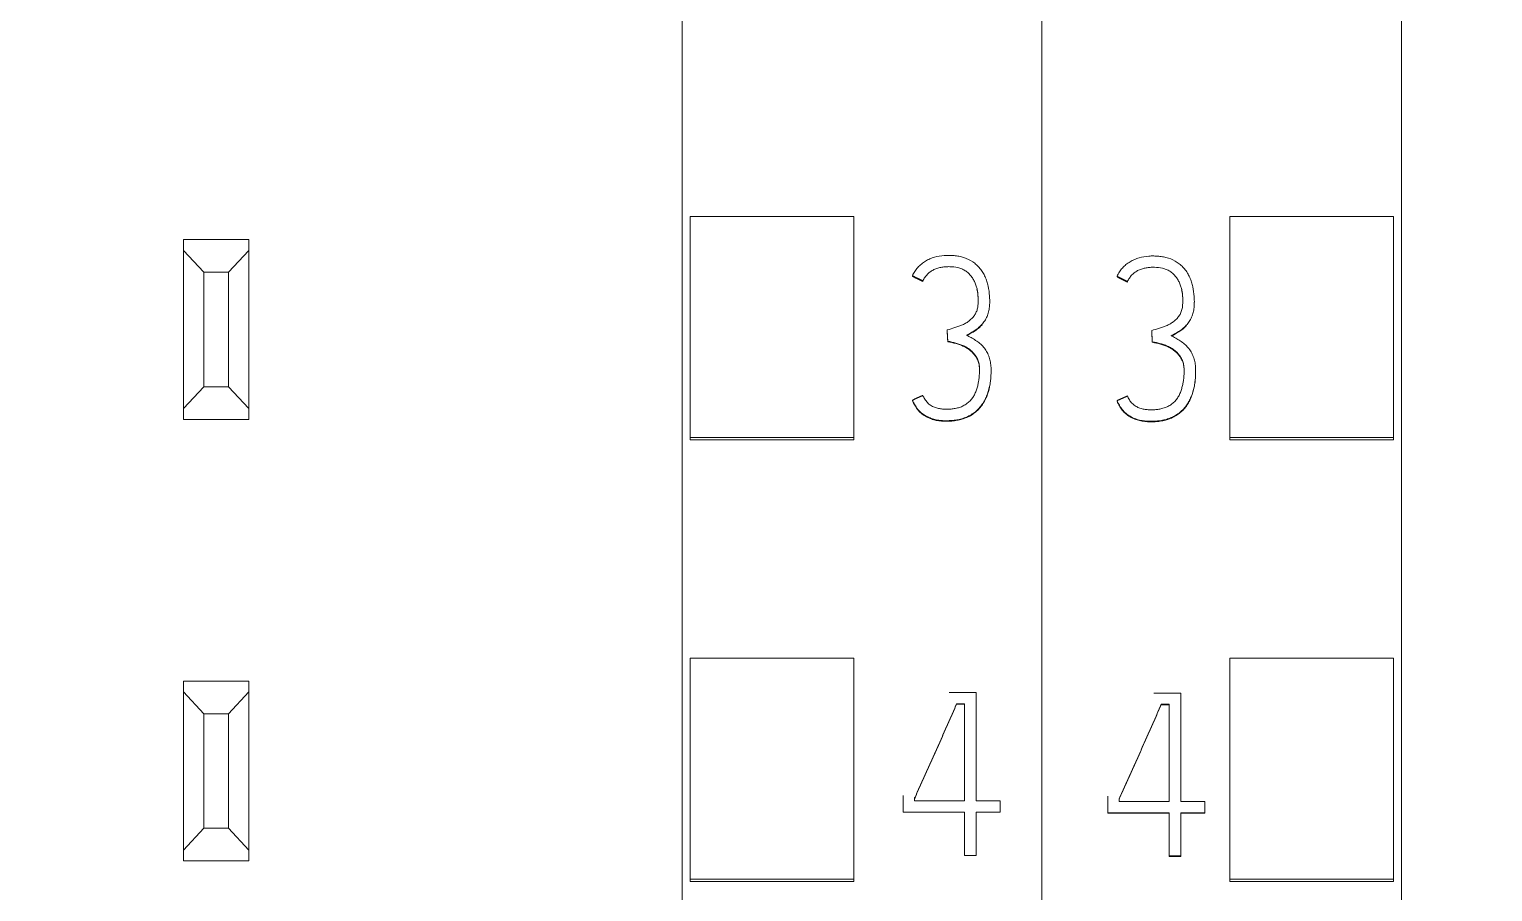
# Model space of a CAD drawing. Header units: millimetres. Extents: x 41350 to 54029, y 25852 to 34717.
# Drawn here: x 47004.43 to 47022.33, y 33527.52 to 33538.07 of the extents above; entities that cross this region are included whole.
import ezdxf

# ---------------------------------------------------------------- set-up
doc = ezdxf.new("R2010")
doc.units = ezdxf.units.MM
doc.set_wipeout_variables(frame=1)
doc.layers.add('! NO PLOT !', color=7, linetype='Continuous', true_color=0xff75dd, plot=False)
doc.layers.add('SI-ORMAR-Oprema', color=30, linetype='Continuous', lineweight=5)

# ---------------------------------------------------------------- blocks, each defined once
blk = doc.blocks.new('6ES7522-1BL01-0AB0')
at = {"layer": 'SI-ORMAR-Oprema', "linetype": 'Continuous'}
for p, q in [((-26.375, 40.02), (-26.375, 15.837)), ((-20.125, 37.279), (-20.125, 40.02)), ((-29.725, 38.929), (-29.725, 39.411)), ((-29.725, 38.929), (-29.725, 16.929)), ((-26.375, 38.929), (-29.725, 38.929)), ((-23.575, 29.431), (-23.575, 37.279)), ((-23.575, 37.279), (-22.375, 37.279)), ((-22.375, 37.279), (-22.375, 29.431)), ((-19.675, 37.279), (-20.125, 37.279)), ((-19.675, 18.579), (-19.675, 37.279)), ((-18.554, 36.979), (-18.554, 31.479)), ((-22.375, 29.431), (-23.575, 29.431))]:
    blk.add_line(p, q, dxfattribs=at)
blk.add_wipeout([(-17.4, 69.029), (17.4, 69.029), (17.4, -77.971), (-17.4, -77.971)]).dxf.layer = 'SI-ORMAR-Oprema'
for p, q in [((-17.4, 56.709), (-17.4, -56.709)), ((-13, 54.429), (-13, -54.387)), ((-17.4, 38.929), (-20.125, 38.929)), ((-15.1, 34.207), (-15.1, 36.909)), ((-13.1, 36.909), (-15.1, 36.909)), ((-13.1, 34.207), (-13.1, 36.909)), ((-16.481, 36.179), (-16.481, 36.173)), ((-16.354, 36.115), (-16.354, 36.109)), ((-15.535, 35.861), (-15.535, 35.867)), ((-16.057, 35.516), (-16.057, 35.51)), ((-16.049, 35.378), (-16.049, 35.372)), ((-15.519, 35.011), (-15.519, 35.017)), ((-16.481, 34.657), (-16.481, 34.651)), ((-15.1, 34.177), (-15.1, 34.207)), ((-13.1, 34.207), (-15.1, 34.207)), ((-13.1, 34.177), (-13.1, 34.207)), ((-13.1, 34.177), (-15.1, 34.177)), ((-15.1, 28.805), (-15.1, 31.508)), ((-13.1, 31.508), (-15.1, 31.508)), ((-13.1, 28.805), (-13.1, 31.508)), ((-16.032, 31.082), (-15.702, 31.082)), ((-15.702, 31.082), (-15.702, 29.756)), ((-15.94, 30.944), (-15.94, 30.938)), ((-15.843, 30.944), (-15.94, 30.944)), ((-15.94, 30.938), (-15.843, 30.938)), ((-15.843, 29.756), (-15.843, 30.944)), ((-16.592, 29.618), (-16.592, 29.822)), ((-16.454, 29.792), (-16.454, 29.756)), ((-16.454, 29.756), (-15.843, 29.756)), ((-15.702, 29.756), (-15.408, 29.756)), ((-15.408, 29.756), (-15.408, 29.618)), ((-16.592, 29.618), (-16.592, 29.612)), ((-15.843, 29.618), (-16.592, 29.618)), ((-16.592, 29.612), (-15.843, 29.612)), ((-15.843, 29.09), (-15.843, 29.618)), ((-15.702, 29.618), (-15.702, 29.09)), ((-15.408, 29.618), (-15.702, 29.618)), ((-15.702, 29.612), (-15.408, 29.612)), ((-15.408, 29.618), (-15.408, 29.612)), ((-15.702, 29.09), (-15.843, 29.09)), ((-15.843, 29.09), (-15.843, 29.084)), ((-15.843, 29.084), (-15.702, 29.084)), ((-15.702, 29.09), (-15.702, 29.084)), ((-15.1, 28.778), (-15.1, 28.805)), ((-13.1, 28.805), (-15.1, 28.805)), ((-13.1, 28.778), (-15.1, 28.778)), ((-13.1, 28.778), (-13.1, 28.805))]:
    blk.add_line(p, q, dxfattribs=at)
for centre, start, end in [((-17.525, 36.979), 83.025, 180), ((-17.525, 31.479), 180, 276.975)]:
    blk.add_arc(centre, 1.029, start, end, dxfattribs=at)
for points, knots in [([(-15.818, 35.452), (-15.8, 35.461), (-15.783, 35.471), (-15.748, 35.491), (-15.731, 35.501), (-15.706, 35.517), (-15.698, 35.523), (-15.682, 35.535), (-15.674, 35.541), (-15.659, 35.554), (-15.652, 35.561), (-15.638, 35.576), (-15.631, 35.583), (-15.611, 35.606), (-15.599, 35.622), (-15.584, 35.648), (-15.579, 35.657), (-15.57, 35.675), (-15.566, 35.685), (-15.555, 35.713), (-15.549, 35.732), (-15.541, 35.771), (-15.539, 35.791), (-15.536, 35.832), (-15.535, 35.852), (-15.535, 35.892), (-15.536, 35.912), (-15.54, 35.972), (-15.546, 36.011), (-15.559, 36.07), (-15.564, 36.09), (-15.576, 36.128), (-15.59, 36.166), (-15.609, 36.202), (-15.63, 36.236), (-15.642, 36.253), (-15.667, 36.284), (-15.688, 36.305), (-15.711, 36.325), (-15.727, 36.337), (-15.735, 36.343), (-15.778, 36.372), (-15.814, 36.389), (-15.862, 36.404), (-15.872, 36.407), (-15.892, 36.412), (-15.921, 36.419), (-15.971, 36.425), (-16.012, 36.427), (-16.052, 36.428), (-16.072, 36.427), (-16.133, 36.423), (-16.172, 36.416), (-16.22, 36.402), (-16.23, 36.399), (-16.249, 36.392), (-16.259, 36.389), (-16.287, 36.376), (-16.322, 36.358), (-16.355, 36.334), (-16.379, 36.315), (-16.387, 36.308), (-16.401, 36.294), (-16.408, 36.287), (-16.429, 36.265), (-16.441, 36.249), (-16.458, 36.224), (-16.463, 36.215), (-16.473, 36.197), (-16.477, 36.188), (-16.481, 36.179)], [0, 0, 0, 0, 0.03125, 0.03125, 0.0625, 0.0625, 0.078125, 0.078125, 0.09375, 0.09375, 0.109375, 0.109375, 0.125, 0.125, 0.15625, 0.15625, 0.171875, 0.171875, 0.1875, 0.1875, 0.21875, 0.21875, 0.25, 0.25, 0.28125, 0.28125, 0.3125, 0.3125, 0.375, 0.375, 0.40625, 0.40625, 0.4375, 0.46875, 0.46875, 0.5, 0.5, 0.53125, 0.546875, 0.546875, 0.5625, 0.5625, 0.625, 0.625, 0.640625, 0.640625, 0.65625, 0.6875, 0.71875, 0.71875, 0.75, 0.75, 0.8125, 0.8125, 0.828125, 0.828125, 0.84375, 0.84375, 0.875, 0.90625, 0.90625, 0.921875, 0.921875, 0.9375, 0.9375, 0.96875, 0.96875, 0.984375, 0.984375, 1, 1, 1, 1]), ([(-16.354, 36.115), (-16.346, 36.13), (-16.338, 36.144), (-16.32, 36.171), (-16.309, 36.184), (-16.292, 36.202), (-16.286, 36.207), (-16.273, 36.218), (-16.267, 36.223), (-16.254, 36.233), (-16.247, 36.238), (-16.233, 36.246), (-16.225, 36.25), (-16.203, 36.261), (-16.187, 36.267), (-16.155, 36.276), (-16.139, 36.28), (-16.107, 36.285), (-16.09, 36.287), (-16.057, 36.289), (-16.041, 36.289), (-15.991, 36.288), (-15.958, 36.285), (-15.918, 36.275), (-15.91, 36.273), (-15.894, 36.268), (-15.886, 36.265), (-15.863, 36.256), (-15.848, 36.249), (-15.827, 36.235), (-15.82, 36.231), (-15.807, 36.22), (-15.801, 36.215), (-15.783, 36.198), (-15.772, 36.186), (-15.756, 36.166), (-15.751, 36.159), (-15.742, 36.146), (-15.729, 36.125), (-15.718, 36.103), (-15.706, 36.072), (-15.7, 36.056), (-15.691, 36.024), (-15.688, 36.008), (-15.68, 35.96), (-15.677, 35.927), (-15.676, 35.878), (-15.677, 35.861), (-15.678, 35.828), (-15.679, 35.812), (-15.683, 35.787), (-15.685, 35.779), (-15.689, 35.763), (-15.692, 35.755), (-15.7, 35.732), (-15.708, 35.717), (-15.721, 35.696), (-15.726, 35.69), (-15.736, 35.676), (-15.741, 35.67), (-15.752, 35.658), (-15.758, 35.652), (-15.77, 35.64), (-15.776, 35.635), (-15.796, 35.619), (-15.81, 35.61), (-15.838, 35.593), (-15.852, 35.585), (-15.883, 35.572), (-15.898, 35.566), (-15.93, 35.555), (-15.945, 35.55), (-15.993, 35.535), (-16.025, 35.525), (-16.057, 35.516)], [0, 0, 0, 0, 0.03125, 0.03125, 0.0625, 0.0625, 0.078125, 0.078125, 0.09375, 0.09375, 0.109375, 0.109375, 0.125, 0.125, 0.15625, 0.15625, 0.1875, 0.1875, 0.21875, 0.21875, 0.25, 0.25, 0.3125, 0.3125, 0.328125, 0.328125, 0.34375, 0.34375, 0.375, 0.375, 0.390625, 0.390625, 0.40625, 0.40625, 0.4375, 0.4375, 0.453125, 0.453125, 0.46875, 0.5, 0.5, 0.53125, 0.53125, 0.5625, 0.5625, 0.625, 0.625, 0.65625, 0.65625, 0.6875, 0.6875, 0.703125, 0.703125, 0.71875, 0.71875, 0.75, 0.75, 0.765625, 0.765625, 0.78125, 0.78125, 0.796875, 0.796875, 0.8125, 0.8125, 0.84375, 0.84375, 0.875, 0.875, 0.90625, 0.90625, 0.9375, 0.9375, 1, 1, 1, 1]), ([(-15.677, 35.872), (-15.677, 35.876), (-15.677, 35.881), (-15.677, 35.918), (-15.679, 35.95), (-15.686, 35.993), (-15.689, 36.004), (-15.691, 36.015)], [0, 0, 0, 0, 0.087818, 0.087818, 0.771228, 0.771228, 1, 1, 1, 1]), ([(-16.481, 34.657), (-16.473, 34.637), (-16.463, 34.619), (-16.442, 34.583), (-16.431, 34.565), (-16.411, 34.54), (-16.404, 34.532), (-16.389, 34.517), (-16.382, 34.51), (-16.358, 34.49), (-16.34, 34.478), (-16.313, 34.462), (-16.304, 34.457), (-16.285, 34.447), (-16.275, 34.443), (-16.246, 34.432), (-16.226, 34.425), (-16.185, 34.415), (-16.164, 34.412), (-16.122, 34.407), (-16.101, 34.406), (-16.059, 34.405), (-16.038, 34.405), (-15.996, 34.408), (-15.975, 34.41), (-15.944, 34.414), (-15.933, 34.416), (-15.913, 34.42), (-15.903, 34.423), (-15.872, 34.43), (-15.852, 34.437), (-15.823, 34.448), (-15.813, 34.452), (-15.794, 34.461), (-15.784, 34.466), (-15.757, 34.482), (-15.739, 34.493), (-15.706, 34.518), (-15.691, 34.532), (-15.661, 34.562), (-15.647, 34.578), (-15.622, 34.612), (-15.611, 34.63), (-15.596, 34.657), (-15.591, 34.667), (-15.582, 34.686), (-15.578, 34.695), (-15.558, 34.744), (-15.546, 34.784), (-15.533, 34.845), (-15.53, 34.866), (-15.524, 34.907), (-15.522, 34.928), (-15.519, 34.97), (-15.519, 34.991), (-15.519, 35.033), (-15.519, 35.053), (-15.522, 35.095), (-15.525, 35.115), (-15.531, 35.146), (-15.534, 35.157), (-15.54, 35.177), (-15.544, 35.187), (-15.555, 35.217), (-15.564, 35.236), (-15.58, 35.263), (-15.585, 35.272), (-15.598, 35.29), (-15.604, 35.298), (-15.625, 35.322), (-15.64, 35.337), (-15.672, 35.364), (-15.69, 35.377), (-15.726, 35.4), (-15.744, 35.411), (-15.781, 35.432), (-15.799, 35.443), (-15.818, 35.452)], [0, 0, 0, 0, 0.03125, 0.03125, 0.0625, 0.0625, 0.078125, 0.078125, 0.09375, 0.09375, 0.125, 0.125, 0.140625, 0.140625, 0.15625, 0.15625, 0.1875, 0.1875, 0.21875, 0.21875, 0.25, 0.25, 0.28125, 0.28125, 0.3125, 0.3125, 0.328125, 0.328125, 0.34375, 0.34375, 0.375, 0.375, 0.390625, 0.390625, 0.40625, 0.40625, 0.4375, 0.4375, 0.46875, 0.46875, 0.5, 0.5, 0.53125, 0.53125, 0.546875, 0.546875, 0.5625, 0.5625, 0.625, 0.625, 0.65625, 0.65625, 0.6875, 0.6875, 0.71875, 0.71875, 0.75, 0.75, 0.78125, 0.78125, 0.796875, 0.796875, 0.8125, 0.8125, 0.84375, 0.84375, 0.859375, 0.859375, 0.875, 0.875, 0.90625, 0.90625, 0.9375, 0.9375, 0.96875, 0.96875, 1, 1, 1, 1]), ([(-15.63, 35.578), (-15.641, 35.566), (-15.653, 35.554), (-15.673, 35.536), (-15.681, 35.53), (-15.697, 35.517), (-15.705, 35.512), (-15.73, 35.495), (-15.748, 35.485), (-15.782, 35.465), (-15.8, 35.455), (-15.818, 35.446)], [0, 0, 0, 0, 0.218648, 0.218648, 0.348874, 0.348874, 0.479099, 0.479099, 0.739549, 0.739549, 1, 1, 1, 1]), ([(-16.049, 35.378), (-16.014, 35.372), (-15.981, 35.364), (-15.931, 35.35), (-15.915, 35.345), (-15.883, 35.334), (-15.867, 35.327), (-15.844, 35.315), (-15.836, 35.311), (-15.821, 35.303), (-15.813, 35.299), (-15.792, 35.285), (-15.778, 35.274), (-15.758, 35.258), (-15.752, 35.252), (-15.739, 35.239), (-15.734, 35.233), (-15.717, 35.213), (-15.707, 35.199), (-15.694, 35.177), (-15.69, 35.169), (-15.683, 35.153), (-15.679, 35.145), (-15.671, 35.121), (-15.667, 35.104), (-15.662, 35.07), (-15.661, 35.053), (-15.66, 35.018), (-15.66, 35.001), (-15.663, 34.95), (-15.667, 34.916), (-15.675, 34.865), (-15.679, 34.848), (-15.687, 34.815), (-15.692, 34.798), (-15.703, 34.765), (-15.709, 34.749), (-15.72, 34.726), (-15.724, 34.718), (-15.733, 34.703), (-15.738, 34.696), (-15.762, 34.66), (-15.785, 34.635), (-15.82, 34.609), (-15.828, 34.605), (-15.843, 34.596), (-15.85, 34.591), (-15.873, 34.58), (-15.889, 34.574), (-15.923, 34.563), (-15.939, 34.559), (-15.973, 34.552), (-16.007, 34.548), (-16.042, 34.546), (-16.077, 34.546), (-16.094, 34.547), (-16.128, 34.55), (-16.146, 34.552), (-16.179, 34.559), (-16.196, 34.564), (-16.229, 34.576), (-16.244, 34.584), (-16.266, 34.599), (-16.273, 34.604), (-16.286, 34.615), (-16.292, 34.621), (-16.304, 34.634), (-16.309, 34.64), (-16.32, 34.654), (-16.325, 34.661), (-16.339, 34.683), (-16.347, 34.699), (-16.354, 34.715)], [0, 0, 0, 0, 0.0625, 0.0625, 0.09375, 0.09375, 0.125, 0.125, 0.140625, 0.140625, 0.15625, 0.15625, 0.1875, 0.1875, 0.203125, 0.203125, 0.21875, 0.21875, 0.25, 0.25, 0.265625, 0.265625, 0.28125, 0.28125, 0.3125, 0.3125, 0.34375, 0.34375, 0.375, 0.375, 0.4375, 0.4375, 0.46875, 0.46875, 0.5, 0.5, 0.53125, 0.53125, 0.546875, 0.546875, 0.5625, 0.5625, 0.625, 0.625, 0.640625, 0.640625, 0.65625, 0.65625, 0.6875, 0.6875, 0.71875, 0.71875, 0.75, 0.78125, 0.78125, 0.8125, 0.8125, 0.84375, 0.84375, 0.875, 0.875, 0.90625, 0.90625, 0.921875, 0.921875, 0.9375, 0.9375, 0.953125, 0.953125, 0.96875, 0.96875, 1, 1, 1, 1]), ([(-15.66, 35.014), (-15.66, 35.019), (-15.66, 35.024), (-15.66, 35.038), (-15.661, 35.047), (-15.662, 35.064), (-15.663, 35.073), (-15.667, 35.098), (-15.671, 35.115), (-15.679, 35.139), (-15.683, 35.147), (-15.69, 35.163), (-15.694, 35.17), (-15.707, 35.193), (-15.717, 35.207), (-15.739, 35.233), (-15.752, 35.246), (-15.778, 35.268), (-15.792, 35.278), (-15.821, 35.297), (-15.836, 35.306), (-15.867, 35.321), (-15.883, 35.327), (-15.915, 35.339), (-15.931, 35.344), (-15.981, 35.358), (-16.014, 35.366), (-16.049, 35.372)], [0, 0, 0, 0, 0.026635, 0.026635, 0.070879, 0.070879, 0.115123, 0.115123, 0.20361, 0.20361, 0.247854, 0.247854, 0.292098, 0.292098, 0.380586, 0.380586, 0.469074, 0.469074, 0.557561, 0.557561, 0.646049, 0.646049, 0.734537, 0.734537, 0.823025, 0.823025, 1, 1, 1, 1]), ([(-15.519, 35.011), (-15.519, 35.01), (-15.519, 35.01), (-15.519, 34.988), (-15.519, 34.967), (-15.522, 34.925), (-15.524, 34.904), (-15.529, 34.863), (-15.533, 34.842), (-15.545, 34.781), (-15.557, 34.741), (-15.576, 34.693), (-15.58, 34.683), (-15.589, 34.664), (-15.594, 34.655), (-15.609, 34.627), (-15.62, 34.609), (-15.645, 34.575), (-15.659, 34.559), (-15.681, 34.536), (-15.688, 34.529), (-15.704, 34.515), (-15.712, 34.508), (-15.737, 34.488), (-15.754, 34.477), (-15.782, 34.461), (-15.791, 34.456), (-15.81, 34.447), (-15.82, 34.443), (-15.869, 34.424), (-15.91, 34.413), (-15.973, 34.404), (-15.994, 34.402), (-16.036, 34.399), (-16.057, 34.399), (-16.099, 34.4), (-16.12, 34.401), (-16.152, 34.404), (-16.162, 34.406), (-16.183, 34.409), (-16.194, 34.411), (-16.225, 34.419), (-16.245, 34.425), (-16.274, 34.437), (-16.284, 34.441), (-16.303, 34.45), (-16.312, 34.455), (-16.34, 34.471), (-16.357, 34.483), (-16.381, 34.504), (-16.389, 34.511), (-16.404, 34.526), (-16.411, 34.534), (-16.431, 34.559), (-16.442, 34.576), (-16.463, 34.613), (-16.473, 34.631), (-16.481, 34.651)], [0, 0, 0, 0, 0.001389, 0.001389, 0.044807, 0.044807, 0.088225, 0.088225, 0.131643, 0.131643, 0.218479, 0.218479, 0.240188, 0.240188, 0.261896, 0.261896, 0.305314, 0.305314, 0.348732, 0.348732, 0.370441, 0.370441, 0.39215, 0.39215, 0.435568, 0.435568, 0.457277, 0.457277, 0.478986, 0.478986, 0.565821, 0.565821, 0.609239, 0.609239, 0.652657, 0.652657, 0.696075, 0.696075, 0.717784, 0.717784, 0.739493, 0.739493, 0.782911, 0.782911, 0.80462, 0.80462, 0.826329, 0.826329, 0.869746, 0.869746, 0.891455, 0.891455, 0.913164, 0.913164, 0.956582, 0.956582, 1, 1, 1, 1]), ([(-15.94, 30.944), (-15.951, 30.92), (-15.961, 30.896), (-15.983, 30.848), (-15.993, 30.824), (-16.025, 30.752), (-16.046, 30.704), (-16.089, 30.608), (-16.11, 30.559), (-16.153, 30.463), (-16.174, 30.415), (-16.217, 30.319), (-16.238, 30.272), (-16.281, 30.176), (-16.303, 30.128), (-16.345, 30.032), (-16.367, 29.984), (-16.399, 29.912), (-16.41, 29.888), (-16.426, 29.852), (-16.432, 29.84), (-16.442, 29.816), (-16.448, 29.804), (-16.454, 29.792)], [0, 0, 0, 0, 0.0625, 0.0625, 0.125, 0.125, 0.25, 0.25, 0.375, 0.375, 0.5, 0.5, 0.625, 0.625, 0.75, 0.75, 0.875, 0.875, 0.9375, 0.9375, 0.96875, 0.96875, 1, 1, 1, 1]), ([(-16.454, 29.786), (-16.448, 29.798), (-16.442, 29.81), (-16.432, 29.834), (-16.426, 29.846), (-16.41, 29.881), (-16.399, 29.905), (-16.367, 29.977), (-16.345, 30.025), (-16.303, 30.121), (-16.281, 30.169), (-16.238, 30.265), (-16.217, 30.313), (-16.174, 30.409), (-16.153, 30.457), (-16.11, 30.553), (-16.089, 30.601), (-16.046, 30.698), (-16.025, 30.746), (-15.993, 30.818), (-15.983, 30.842), (-15.961, 30.89), (-15.951, 30.914), (-15.94, 30.938)], [0, 0, 0, 0, 0.03125, 0.03125, 0.0625, 0.0625, 0.125, 0.125, 0.25, 0.25, 0.375, 0.375, 0.5, 0.5, 0.625, 0.625, 0.75, 0.75, 0.875, 0.875, 0.9375, 0.9375, 1, 1, 1, 1])]:
    blk.add_open_spline(points, degree=3, knots=knots, dxfattribs=at)
for points, weights in [([(-16.481, 36.179), (-16.417, 36.147), (-16.354, 36.115)], [0.49999993993, 0.50000006007, 0.49999993993]), ([(-16.354, 36.109), (-16.417, 36.141), (-16.481, 36.173)], [0.500000022586, 0.499999977414, 0.500000022586]), ([(-16.057, 35.516), (-16.053, 35.447), (-16.049, 35.378)], [0.500000003699, 0.499999996301, 0.500000003699]), ([(-16.049, 35.372), (-16.053, 35.441), (-16.057, 35.51)], [0.500000017975, 0.499999982025, 0.500000017975]), ([(-16.354, 34.715), (-16.417, 34.686), (-16.481, 34.657)], [0.500000270055, 0.499999729945, 0.500000270055])]:
    blk.add_rational_spline(points, weights, degree=2, dxfattribs=at)
blk = doc.blocks.new('6ES7521-1BL00-0AB0')
blk.add_wipeout([(-17.4, 69.029), (17.4, 69.029), (17.4, -77.971), (-17.4, -77.971)]).dxf.layer = 'SI-ORMAR-Oprema'
blk.add_wipeout([(-17.4, 69.029), (17.4, 69.029), (17.4, -77.971), (-17.4, -77.971)]).dxf.layer = 'SI-ORMAR-Oprema'
at = {"layer": 'SI-ORMAR-Oprema'}
for p, q in [((17.4, 56.709), (17.4, -56.709)), ((13, -54.387), (13, 54.429)), ((13.1, 34.207), (13.1, 36.909)), ((13.1, 36.909), (15.1, 36.909)), ((15.1, 34.207), (15.1, 36.909)), ((6.9, 36.629), (7.7, 36.629)), ((6.9, 36.495), (6.9, 36.629)), ((7.7, 36.629), (7.7, 36.495)), ((6.9, 34.562), (6.9, 36.495)), ((7.15, 36.229), (6.9, 36.495)), ((7.7, 36.495), (7.45, 36.229)), ((7.7, 36.495), (7.7, 34.562)), ((7.15, 36.229), (7.15, 34.829)), ((7.45, 36.229), (7.15, 36.229)), ((7.45, 34.829), (7.45, 36.229)), ((15.816, 36.186), (15.816, 36.18)), ((15.944, 36.122), (15.944, 36.116)), ((16.762, 35.868), (16.762, 35.875)), ((16.241, 35.523), (16.241, 35.517)), ((16.249, 35.385), (16.249, 35.379)), ((16.779, 35.018), (16.779, 35.024)), ((6.9, 34.562), (7.15, 34.829)), ((7.15, 34.829), (7.45, 34.829)), ((7.45, 34.829), (7.7, 34.562)), ((6.9, 34.429), (6.9, 34.562)), ((7.7, 34.562), (7.7, 34.429)), ((15.816, 34.664), (15.816, 34.658)), ((7.7, 34.429), (6.9, 34.429)), ((13.1, 34.177), (13.1, 34.207)), ((13.1, 34.207), (15.1, 34.207)), ((15.1, 34.177), (15.1, 34.207)), ((13.1, 34.177), (15.1, 34.177)), ((13.1, 28.805), (13.1, 31.508)), ((13.1, 31.508), (15.1, 31.508)), ((15.1, 28.805), (15.1, 31.508)), ((6.9, 31.229), (7.7, 31.229)), ((6.9, 31.095), (6.9, 31.229)), ((7.7, 31.229), (7.7, 31.095)), ((6.9, 29.162), (6.9, 31.095)), ((7.15, 30.829), (6.9, 31.095)), ((7.7, 31.095), (7.45, 30.829)), ((7.7, 31.095), (7.7, 29.162)), ((16.266, 31.089), (16.596, 31.089)), ((16.596, 31.089), (16.596, 29.763)), ((7.15, 30.829), (7.15, 29.429)), ((7.45, 30.829), (7.15, 30.829)), ((7.45, 29.429), (7.45, 30.829)), ((16.357, 30.951), (16.357, 30.945)), ((16.454, 30.951), (16.357, 30.951)), ((16.357, 30.945), (16.454, 30.945)), ((16.454, 29.763), (16.454, 30.951)), ((15.705, 29.625), (15.705, 29.829)), ((15.844, 29.799), (15.844, 29.763)), ((15.844, 29.763), (16.454, 29.763)), ((16.596, 29.763), (16.89, 29.763)), ((16.89, 29.763), (16.89, 29.625)), ((16.454, 29.625), (15.705, 29.625)), ((16.454, 29.097), (16.454, 29.625)), ((16.596, 29.625), (16.596, 29.097)), ((16.89, 29.625), (16.596, 29.625)), ((6.9, 29.162), (7.15, 29.429)), ((7.15, 29.429), (7.45, 29.429)), ((7.45, 29.429), (7.7, 29.162)), ((6.9, 29.029), (6.9, 29.162)), ((7.7, 29.029), (6.9, 29.029)), ((7.7, 29.162), (7.7, 29.029)), ((16.596, 29.097), (16.454, 29.097)), ((13.1, 28.778), (13.1, 28.805)), ((13.1, 28.805), (15.1, 28.805)), ((13.1, 28.778), (15.1, 28.778)), ((15.1, 28.778), (15.1, 28.805))]:
    blk.add_line(p, q, dxfattribs=at)
for points, knots in [([(16.479, 35.459), (16.497, 35.468), (16.515, 35.478), (16.549, 35.498), (16.567, 35.508), (16.591, 35.524), (16.6, 35.53), (16.615, 35.542), (16.623, 35.548), (16.638, 35.562), (16.645, 35.568), (16.66, 35.583), (16.667, 35.59), (16.686, 35.613), (16.698, 35.63), (16.714, 35.656), (16.718, 35.664), (16.727, 35.682), (16.731, 35.692), (16.742, 35.72), (16.748, 35.739), (16.756, 35.779), (16.759, 35.799), (16.762, 35.839), (16.762, 35.859), (16.762, 35.899), (16.761, 35.919), (16.757, 35.979), (16.752, 36.019), (16.739, 36.078), (16.734, 36.097), (16.721, 36.136), (16.707, 36.173), (16.688, 36.209), (16.667, 36.243), (16.655, 36.26), (16.63, 36.291), (16.609, 36.313), (16.586, 36.332), (16.57, 36.345), (16.562, 36.351), (16.52, 36.379), (16.483, 36.396), (16.435, 36.411), (16.425, 36.414), (16.406, 36.419), (16.376, 36.426), (16.326, 36.432), (16.286, 36.434), (16.245, 36.435), (16.225, 36.434), (16.165, 36.43), (16.125, 36.424), (16.077, 36.41), (16.067, 36.407), (16.048, 36.4), (16.039, 36.396), (16.011, 36.383), (15.975, 36.365), (15.942, 36.341), (15.919, 36.322), (15.911, 36.315), (15.896, 36.301), (15.889, 36.294), (15.869, 36.272), (15.856, 36.256), (15.84, 36.231), (15.835, 36.222), (15.825, 36.204), (15.82, 36.195), (15.816, 36.186)], [0, 0, 0, 0, 0.03125, 0.03125, 0.0625, 0.0625, 0.078125, 0.078125, 0.09375, 0.09375, 0.109375, 0.109375, 0.125, 0.125, 0.15625, 0.15625, 0.171875, 0.171875, 0.1875, 0.1875, 0.21875, 0.21875, 0.25, 0.25, 0.28125, 0.28125, 0.3125, 0.3125, 0.375, 0.375, 0.40625, 0.40625, 0.4375, 0.46875, 0.46875, 0.5, 0.5, 0.53125, 0.546875, 0.546875, 0.5625, 0.5625, 0.625, 0.625, 0.640625, 0.640625, 0.65625, 0.6875, 0.71875, 0.71875, 0.75, 0.75, 0.8125, 0.8125, 0.828125, 0.828125, 0.84375, 0.84375, 0.875, 0.90625, 0.90625, 0.921875, 0.921875, 0.9375, 0.9375, 0.96875, 0.96875, 0.984375, 0.984375, 1, 1, 1, 1]), ([(15.944, 36.122), (15.951, 36.137), (15.959, 36.151), (15.978, 36.178), (15.988, 36.191), (16.005, 36.209), (16.011, 36.215), (16.024, 36.225), (16.031, 36.231), (16.044, 36.24), (16.051, 36.245), (16.065, 36.253), (16.072, 36.257), (16.094, 36.268), (16.11, 36.274), (16.142, 36.283), (16.158, 36.287), (16.191, 36.292), (16.207, 36.294), (16.24, 36.296), (16.257, 36.297), (16.307, 36.296), (16.339, 36.292), (16.38, 36.283), (16.388, 36.28), (16.404, 36.275), (16.412, 36.273), (16.435, 36.263), (16.449, 36.256), (16.47, 36.243), (16.477, 36.238), (16.49, 36.227), (16.497, 36.222), (16.515, 36.205), (16.526, 36.193), (16.541, 36.173), (16.546, 36.167), (16.555, 36.153), (16.568, 36.132), (16.579, 36.11), (16.592, 36.079), (16.597, 36.063), (16.606, 36.032), (16.609, 36.016), (16.618, 35.967), (16.62, 35.934), (16.621, 35.885), (16.621, 35.868), (16.62, 35.835), (16.618, 35.819), (16.614, 35.794), (16.612, 35.786), (16.608, 35.77), (16.606, 35.762), (16.597, 35.739), (16.59, 35.725), (16.576, 35.704), (16.572, 35.697), (16.561, 35.684), (16.556, 35.677), (16.545, 35.665), (16.539, 35.659), (16.527, 35.647), (16.521, 35.642), (16.502, 35.626), (16.488, 35.617), (16.46, 35.6), (16.445, 35.593), (16.415, 35.579), (16.399, 35.573), (16.368, 35.562), (16.352, 35.557), (16.304, 35.542), (16.273, 35.532), (16.241, 35.523)], [0, 0, 0, 0, 0.03125, 0.03125, 0.0625, 0.0625, 0.078125, 0.078125, 0.09375, 0.09375, 0.109375, 0.109375, 0.125, 0.125, 0.15625, 0.15625, 0.1875, 0.1875, 0.21875, 0.21875, 0.25, 0.25, 0.3125, 0.3125, 0.328125, 0.328125, 0.34375, 0.34375, 0.375, 0.375, 0.390625, 0.390625, 0.40625, 0.40625, 0.4375, 0.4375, 0.453125, 0.453125, 0.46875, 0.5, 0.5, 0.53125, 0.53125, 0.5625, 0.5625, 0.625, 0.625, 0.65625, 0.65625, 0.6875, 0.6875, 0.703125, 0.703125, 0.71875, 0.71875, 0.75, 0.75, 0.765625, 0.765625, 0.78125, 0.78125, 0.796875, 0.796875, 0.8125, 0.8125, 0.84375, 0.84375, 0.875, 0.875, 0.90625, 0.90625, 0.9375, 0.9375, 1, 1, 1, 1]), ([(16.621, 35.879), (16.621, 35.884), (16.621, 35.888), (16.62, 35.925), (16.618, 35.957), (16.611, 36.001), (16.609, 36.011), (16.606, 36.022)], [0, 0, 0, 0, 0.087818, 0.087818, 0.771228, 0.771228, 1, 1, 1, 1]), ([(15.816, 34.664), (15.825, 34.645), (15.834, 34.626), (15.856, 34.59), (15.867, 34.572), (15.886, 34.547), (15.893, 34.539), (15.908, 34.524), (15.916, 34.517), (15.94, 34.497), (15.957, 34.485), (15.984, 34.469), (15.994, 34.464), (16.013, 34.455), (16.023, 34.45), (16.052, 34.439), (16.072, 34.432), (16.113, 34.422), (16.134, 34.419), (16.176, 34.414), (16.197, 34.413), (16.238, 34.412), (16.259, 34.413), (16.301, 34.415), (16.322, 34.417), (16.353, 34.421), (16.364, 34.423), (16.385, 34.427), (16.395, 34.43), (16.425, 34.438), (16.445, 34.444), (16.475, 34.455), (16.484, 34.459), (16.504, 34.468), (16.513, 34.473), (16.541, 34.489), (16.558, 34.5), (16.591, 34.526), (16.607, 34.539), (16.636, 34.569), (16.65, 34.586), (16.675, 34.619), (16.686, 34.637), (16.702, 34.665), (16.706, 34.674), (16.716, 34.693), (16.72, 34.703), (16.74, 34.751), (16.751, 34.791), (16.764, 34.852), (16.768, 34.873), (16.773, 34.915), (16.775, 34.935), (16.778, 34.977), (16.779, 34.998), (16.779, 35.04), (16.779, 35.06), (16.775, 35.102), (16.773, 35.123), (16.766, 35.153), (16.763, 35.164), (16.757, 35.184), (16.754, 35.194), (16.743, 35.224), (16.734, 35.243), (16.718, 35.27), (16.712, 35.279), (16.7, 35.297), (16.693, 35.305), (16.673, 35.329), (16.658, 35.344), (16.625, 35.371), (16.608, 35.384), (16.572, 35.407), (16.554, 35.418), (16.517, 35.439), (16.498, 35.45), (16.479, 35.459)], [0, 0, 0, 0, 0.03125, 0.03125, 0.0625, 0.0625, 0.078125, 0.078125, 0.09375, 0.09375, 0.125, 0.125, 0.140625, 0.140625, 0.15625, 0.15625, 0.1875, 0.1875, 0.21875, 0.21875, 0.25, 0.25, 0.28125, 0.28125, 0.3125, 0.3125, 0.328125, 0.328125, 0.34375, 0.34375, 0.375, 0.375, 0.390625, 0.390625, 0.40625, 0.40625, 0.4375, 0.4375, 0.46875, 0.46875, 0.5, 0.5, 0.53125, 0.53125, 0.546875, 0.546875, 0.5625, 0.5625, 0.625, 0.625, 0.65625, 0.65625, 0.6875, 0.6875, 0.71875, 0.71875, 0.75, 0.75, 0.78125, 0.78125, 0.796875, 0.796875, 0.8125, 0.8125, 0.84375, 0.84375, 0.859375, 0.859375, 0.875, 0.875, 0.90625, 0.90625, 0.9375, 0.9375, 0.96875, 0.96875, 1, 1, 1, 1]), ([(16.668, 35.586), (16.657, 35.573), (16.645, 35.561), (16.624, 35.543), (16.617, 35.537), (16.601, 35.525), (16.592, 35.519), (16.567, 35.502), (16.55, 35.492), (16.515, 35.472), (16.497, 35.462), (16.479, 35.453)], [0, 0, 0, 0, 0.218648, 0.218648, 0.348874, 0.348874, 0.479099, 0.479099, 0.739549, 0.739549, 1, 1, 1, 1]), ([(16.249, 35.385), (16.283, 35.379), (16.316, 35.371), (16.366, 35.357), (16.382, 35.352), (16.415, 35.341), (16.43, 35.334), (16.454, 35.323), (16.462, 35.319), (16.477, 35.31), (16.484, 35.306), (16.506, 35.292), (16.52, 35.282), (16.539, 35.265), (16.546, 35.259), (16.558, 35.246), (16.564, 35.24), (16.58, 35.22), (16.59, 35.206), (16.603, 35.184), (16.607, 35.176), (16.615, 35.16), (16.618, 35.152), (16.627, 35.128), (16.631, 35.111), (16.636, 35.077), (16.637, 35.06), (16.638, 35.025), (16.637, 35.008), (16.635, 34.957), (16.631, 34.923), (16.622, 34.872), (16.619, 34.855), (16.611, 34.822), (16.606, 34.805), (16.595, 34.773), (16.588, 34.757), (16.577, 34.733), (16.573, 34.726), (16.564, 34.711), (16.56, 34.703), (16.536, 34.667), (16.512, 34.642), (16.477, 34.617), (16.47, 34.612), (16.455, 34.603), (16.447, 34.599), (16.424, 34.587), (16.408, 34.581), (16.375, 34.57), (16.358, 34.566), (16.324, 34.559), (16.29, 34.555), (16.255, 34.553), (16.221, 34.553), (16.203, 34.554), (16.169, 34.557), (16.152, 34.559), (16.118, 34.566), (16.101, 34.571), (16.069, 34.583), (16.053, 34.591), (16.032, 34.606), (16.025, 34.611), (16.012, 34.622), (16.005, 34.628), (15.994, 34.641), (15.988, 34.648), (15.978, 34.661), (15.973, 34.669), (15.959, 34.691), (15.951, 34.706), (15.944, 34.722)], [0, 0, 0, 0, 0.0625, 0.0625, 0.09375, 0.09375, 0.125, 0.125, 0.140625, 0.140625, 0.15625, 0.15625, 0.1875, 0.1875, 0.203125, 0.203125, 0.21875, 0.21875, 0.25, 0.25, 0.265625, 0.265625, 0.28125, 0.28125, 0.3125, 0.3125, 0.34375, 0.34375, 0.375, 0.375, 0.4375, 0.4375, 0.46875, 0.46875, 0.5, 0.5, 0.53125, 0.53125, 0.546875, 0.546875, 0.5625, 0.5625, 0.625, 0.625, 0.640625, 0.640625, 0.65625, 0.65625, 0.6875, 0.6875, 0.71875, 0.71875, 0.75, 0.78125, 0.78125, 0.8125, 0.8125, 0.84375, 0.84375, 0.875, 0.875, 0.90625, 0.90625, 0.921875, 0.921875, 0.9375, 0.9375, 0.953125, 0.953125, 0.96875, 0.96875, 1, 1, 1, 1]), ([(16.637, 35.021), (16.637, 35.026), (16.637, 35.032), (16.637, 35.045), (16.637, 35.054), (16.635, 35.071), (16.635, 35.08), (16.631, 35.105), (16.627, 35.122), (16.618, 35.146), (16.615, 35.154), (16.607, 35.17), (16.603, 35.178), (16.59, 35.2), (16.58, 35.214), (16.558, 35.24), (16.546, 35.253), (16.52, 35.275), (16.506, 35.286), (16.477, 35.304), (16.462, 35.313), (16.431, 35.328), (16.415, 35.334), (16.383, 35.346), (16.366, 35.351), (16.317, 35.365), (16.283, 35.373), (16.249, 35.379)], [0, 0, 0, 0, 0.026635, 0.026635, 0.070879, 0.070879, 0.115123, 0.115123, 0.20361, 0.20361, 0.247854, 0.247854, 0.292098, 0.292098, 0.380586, 0.380586, 0.469074, 0.469074, 0.557561, 0.557561, 0.646049, 0.646049, 0.734537, 0.734537, 0.823025, 0.823025, 1, 1, 1, 1]), ([(16.779, 35.018), (16.779, 35.017), (16.779, 35.017), (16.779, 34.995), (16.778, 34.974), (16.775, 34.933), (16.773, 34.912), (16.768, 34.87), (16.765, 34.849), (16.752, 34.788), (16.741, 34.748), (16.721, 34.7), (16.717, 34.69), (16.708, 34.671), (16.703, 34.662), (16.688, 34.634), (16.677, 34.616), (16.652, 34.582), (16.639, 34.566), (16.617, 34.543), (16.609, 34.536), (16.593, 34.522), (16.585, 34.515), (16.56, 34.496), (16.543, 34.484), (16.516, 34.468), (16.506, 34.464), (16.487, 34.454), (16.477, 34.45), (16.428, 34.431), (16.387, 34.42), (16.325, 34.411), (16.304, 34.409), (16.261, 34.406), (16.24, 34.406), (16.198, 34.407), (16.177, 34.408), (16.146, 34.411), (16.135, 34.413), (16.114, 34.416), (16.104, 34.418), (16.073, 34.426), (16.053, 34.432), (16.023, 34.444), (16.014, 34.448), (15.994, 34.457), (15.985, 34.462), (15.957, 34.478), (15.94, 34.49), (15.916, 34.511), (15.908, 34.518), (15.893, 34.533), (15.886, 34.541), (15.867, 34.566), (15.856, 34.584), (15.834, 34.62), (15.825, 34.638), (15.816, 34.658)], [0, 0, 0, 0, 0.001389, 0.001389, 0.044807, 0.044807, 0.088225, 0.088225, 0.131643, 0.131643, 0.218479, 0.218479, 0.240188, 0.240188, 0.261896, 0.261896, 0.305314, 0.305314, 0.348732, 0.348732, 0.370441, 0.370441, 0.39215, 0.39215, 0.435568, 0.435568, 0.457277, 0.457277, 0.478986, 0.478986, 0.565821, 0.565821, 0.609239, 0.609239, 0.652657, 0.652657, 0.696075, 0.696075, 0.717784, 0.717784, 0.739493, 0.739493, 0.782911, 0.782911, 0.80462, 0.80462, 0.826329, 0.826329, 0.869746, 0.869746, 0.891455, 0.891455, 0.913164, 0.913164, 0.956582, 0.956582, 1, 1, 1, 1]), ([(16.357, 30.951), (16.347, 30.927), (16.336, 30.903), (16.315, 30.855), (16.304, 30.831), (16.272, 30.759), (16.251, 30.711), (16.209, 30.615), (16.188, 30.567), (16.145, 30.471), (16.123, 30.423), (16.08, 30.327), (16.059, 30.279), (16.016, 30.183), (15.995, 30.135), (15.952, 30.039), (15.931, 29.991), (15.898, 29.919), (15.887, 29.895), (15.871, 29.859), (15.866, 29.847), (15.855, 29.823), (15.85, 29.811), (15.844, 29.799)], [0, 0, 0, 0, 0.0625, 0.0625, 0.125, 0.125, 0.25, 0.25, 0.375, 0.375, 0.5, 0.5, 0.625, 0.625, 0.75, 0.75, 0.875, 0.875, 0.9375, 0.9375, 0.96875, 0.96875, 1, 1, 1, 1]), ([(15.844, 29.793), (15.85, 29.805), (15.855, 29.817), (15.866, 29.841), (15.871, 29.853), (15.887, 29.889), (15.898, 29.913), (15.931, 29.984), (15.952, 30.032), (15.995, 30.129), (16.016, 30.177), (16.059, 30.272), (16.08, 30.32), (16.123, 30.416), (16.145, 30.464), (16.188, 30.56), (16.209, 30.608), (16.251, 30.705), (16.272, 30.753), (16.304, 30.825), (16.315, 30.849), (16.336, 30.897), (16.347, 30.921), (16.357, 30.945)], [0, 0, 0, 0, 0.03125, 0.03125, 0.0625, 0.0625, 0.125, 0.125, 0.25, 0.25, 0.375, 0.375, 0.5, 0.5, 0.625, 0.625, 0.75, 0.75, 0.875, 0.875, 0.9375, 0.9375, 1, 1, 1, 1])]:
    blk.add_open_spline(points, degree=3, knots=knots, dxfattribs=at)
for points, weights in [([(15.816, 36.186), (15.88, 36.154), (15.944, 36.122)], [0.500000072369, 0.499999927631, 0.500000072369]), ([(15.944, 36.116), (15.88, 36.148), (15.816, 36.18)], [0.500000224137, 0.499999775863, 0.500000224137]), ([(16.241, 35.523), (16.245, 35.454), (16.249, 35.385)], [0.500000017226, 0.499999982774, 0.500000017226]), ([(16.249, 35.379), (16.245, 35.448), (16.241, 35.517)], [0.500000009236, 0.499999990764, 0.500000009236]), ([(15.944, 34.722), (15.88, 34.693), (15.816, 34.664)], [0.49999976836, 0.50000023164, 0.49999976836])]:
    blk.add_rational_spline(points, weights, degree=2, dxfattribs=at)

msp = doc.modelspace()

# ---------------------------------------------------------------- block references
at = {"layer": '! NO PLOT !'}
msp.add_blockref('6ES7522-1BL01-0AB0', (47034.22, 33498.868), dxfattribs=at)

# ---------------------------------------------------------------- next in the draw order: block references
msp.add_blockref('6ES7521-1BL00-0AB0', (46999.42, 33498.868), dxfattribs=at)

doc.saveas('drawing.dxf')
